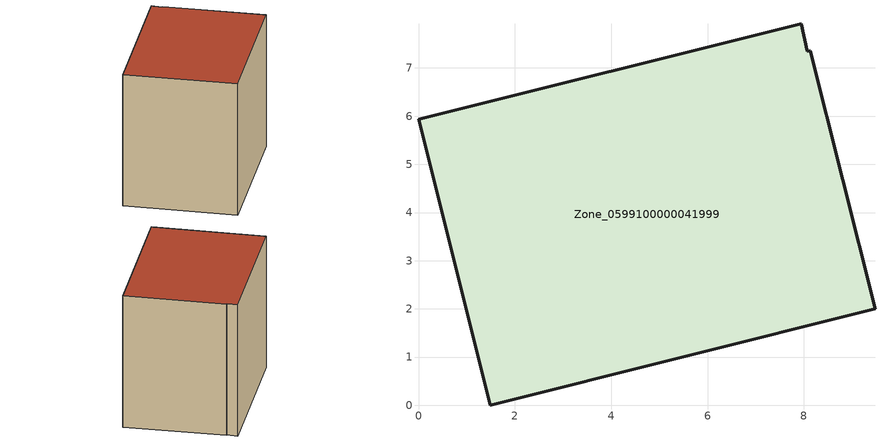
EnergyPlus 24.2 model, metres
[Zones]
Zone_0599100000041999
 floor ground (C_G): 7.95,7.92 8.07,7.35 8.13,7.36 9.48,2 1.49,0 0,5.94 z0
 wall outside (C_F): 7.95,7.92 0,5.94 1.49,0 9.48,2 8.13,7.36 8.07,7.35 7.95,7.92 z0:7.67
 roof outside (C_R): 8.07,7.35 7.95,7.92 0,5.94 1.49,0 9.48,2 8.13,7.36 z7.67
[BUILDING]
Pand.0599100000041999: North Axis=0; Terrain=City; Loads Convergence Tolerance Value=0.04; Temperature Convergence Tolerance Value=0.4; Solar Distribution=FullExterior; Maximum Number of Warmup Days=25; Minimum Number of Warmup Days=1
[Site:Location]
Rotterdam.The.Hague.AP_ZH_NLD Design_Conditions: Latitude=51.96; Longitude=4.45; Time Zone=1; Elevation=-4.5
[SITE:GROUNDTEMPERATURE:BUILDINGSURFACE]
18, 18, 18, 18, 18, 18, 18, 18, 18, 18, 18, 18
[MATERIAL] Thermal Absorptance=0.9; Solar Absorptance=0.7; Visible Absorptance=0.7
Name | Roughness | Thickness | Conductivity | Density | Specific Heat
G.TC.1965-1974 | MediumSmooth | 0.15 | 0.882353 | 540 | 1210
F.TC.1965-1974 | Rough | 0.3 | 0.697674 | 1920 | 840
R.TC.1965-1974 | MediumRough | 0.2 | 0.232558 | 1500 | 1000
[CONSTRUCTION]
C_G: G.TC.1965-1974
C_F: F.TC.1965-1974
C_R: R.TC.1965-1974
[ZONE]
Zone_0599100000041999: Type=1; Multiplier=1; Ceiling Height=Autocalculate; Volume=Autocalculate; Floor Area=autocalculate; Part of Total Floor Area=Yes
[ZONEINFILTRATION:DESIGNFLOWRATE]
Infil_Zone_0599100000041999: Zone or ZoneList or Space or SpaceList=Zone_0599100000041999; Schedule=AlwaysOn; Design Flow Rate Calculation Method=Flow/Area; Flow Rate per Floor Area=0.003; Constant Term Coefficient=1; Temperature Term Coefficient=0; Velocity Term Coefficient=0; Velocity Squared Term Coefficient=0
[HVACTEMPLATE:ZONE:IDEALLOADSAIRSYSTEM]
Zone_0599100000041999: Maximum Heating Supply Air Temperature=50; Minimum Cooling Supply Air Temperature=13; Maximum Heating Supply Air Humidity Ratio=0.0156; Minimum Cooling Supply Air Humidity Ratio=0.0077; Heating Limit=NoLimit; Cooling Limit=NoLimit; Dehumidification Control Type=ConstantSensibleHeatRatio; Cooling Sensible Heat Ratio=0.7; Dehumidification Setpoint=60; Humidification Control Type=None; Humidification Setpoint=30; Outdoor Air Method=None; Outdoor Air Flow Rate per Person=0.00944; Outdoor Air Flow Rate per Zone Floor Area=0; Outdoor Air Flow Rate per Zone=0; Demand Controlled Ventilation Type=None; Outdoor Air Economizer Type=NoEconomizer; Heat Recovery Type=None; Sensible Heat Recovery Effectiveness=0.7; Latent Heat Recovery Effectiveness=0.65
[ZONECONTROL:THERMOSTAT]
ThermostatControl_Zone_0599100000041999: Zone or ZoneList=Zone_0599100000041999; Control Type Schedule=DualSetpointControlType; Control 1=Thermostat_Zone_0599100000041999; Temperature Difference Between Cutout And Setpoint=0
[THERMOSTATSETPOINT:DUALSETPOINT]
Thermostat_Zone_0599100000041999: Heating Setpoint Temperature Schedule=HeatingSetpoint_Zone_0599100000041999; Cooling Setpoint Temperature Schedule=CoolingSetpoint_Zone_0599100000041999
[SCHEDULE:COMPACT]
HeatingSetpoint_Zone_0599100000041999: Through: 12/31, For: AllDays, Until: 24:00, 21
CoolingSetpoint_Zone_0599100000041999: Through: 12/31, For: AllDays, Until: 24:00, 24
DualSetpointControlType: Through: 12/31, For: AllDays, Until: 24:00, 4
AlwaysOn: Through: 12/31, For: AllDays, Until: 24:00, 1
